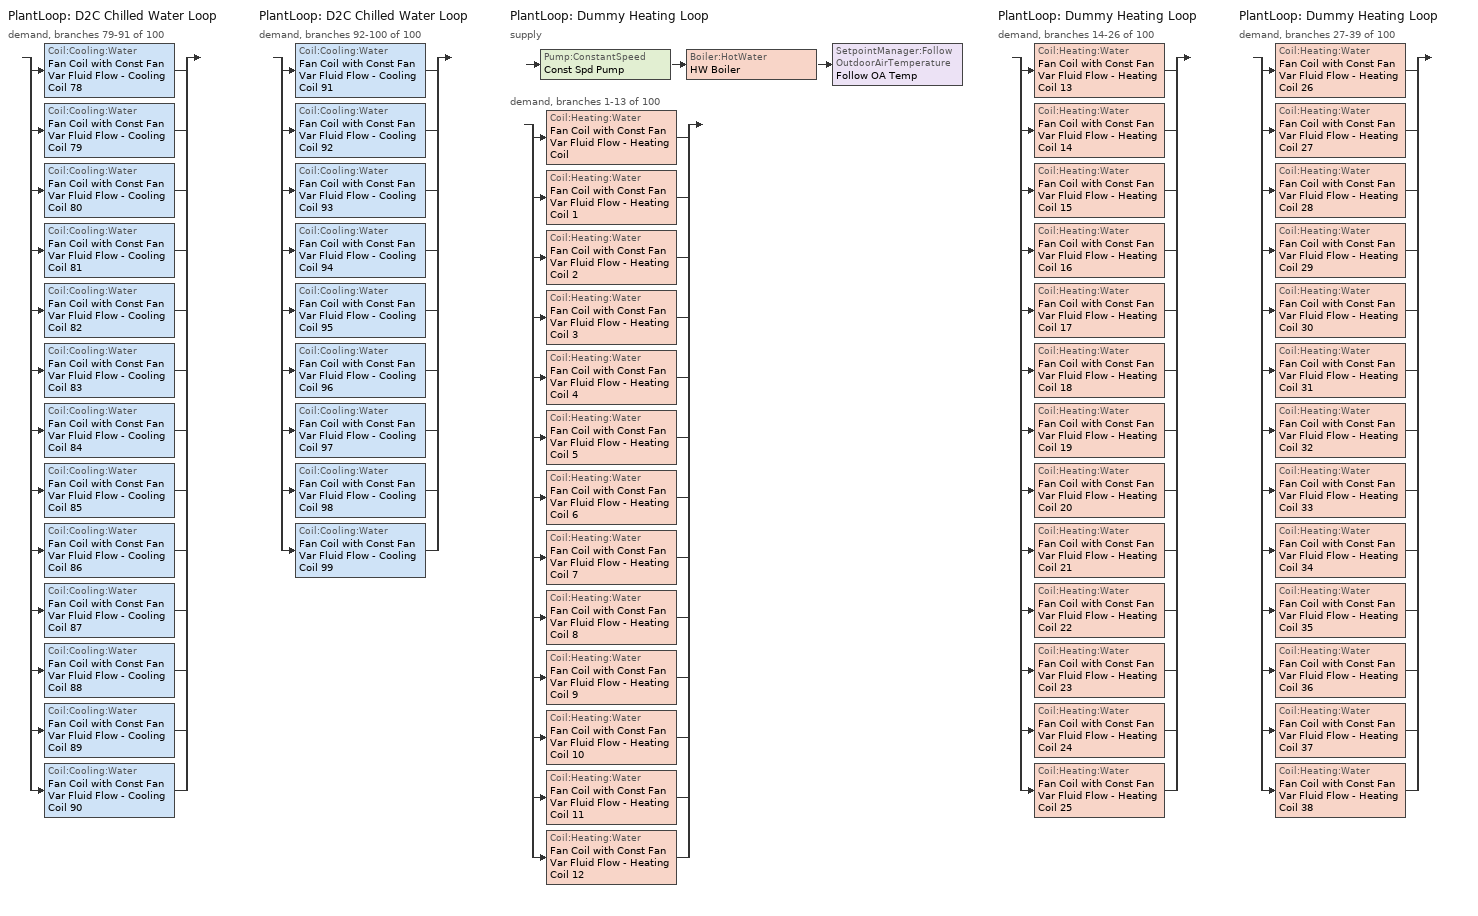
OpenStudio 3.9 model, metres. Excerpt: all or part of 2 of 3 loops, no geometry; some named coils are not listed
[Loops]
PlantLoop 'D2C Chilled Water Loop'
 demand, branches 79-91 of 100: split
  | Coil:Cooling:Water 'Fan Coil with Const Fan Var Fluid Flow - Cooling Coil 78'
  | Coil:Cooling:Water 'Fan Coil with Const Fan Var Fluid Flow - Cooling Coil 79'
  | Coil:Cooling:Water 'Fan Coil with Const Fan Var Fluid Flow - Cooling Coil 80'
  | Coil:Cooling:Water 'Fan Coil with Const Fan Var Fluid Flow - Cooling Coil 81'
  | Coil:Cooling:Water 'Fan Coil with Const Fan Var Fluid Flow - Cooling Coil 82'
  | Coil:Cooling:Water 'Fan Coil with Const Fan Var Fluid Flow - Cooling Coil 83'
  | Coil:Cooling:Water 'Fan Coil with Const Fan Var Fluid Flow - Cooling Coil 84'
  | Coil:Cooling:Water 'Fan Coil with Const Fan Var Fluid Flow - Cooling Coil 85'
  | Coil:Cooling:Water 'Fan Coil with Const Fan Var Fluid Flow - Cooling Coil 86'
  | Coil:Cooling:Water 'Fan Coil with Const Fan Var Fluid Flow - Cooling Coil 87'
  | Coil:Cooling:Water 'Fan Coil with Const Fan Var Fluid Flow - Cooling Coil 88'
  | Coil:Cooling:Water 'Fan Coil with Const Fan Var Fluid Flow - Cooling Coil 89'
  | Coil:Cooling:Water 'Fan Coil with Const Fan Var Fluid Flow - Cooling Coil 90'
PlantLoop 'D2C Chilled Water Loop'
 demand, branches 92-100 of 100: split
  | Coil:Cooling:Water 'Fan Coil with Const Fan Var Fluid Flow - Cooling Coil 91'
  | Coil:Cooling:Water 'Fan Coil with Const Fan Var Fluid Flow - Cooling Coil 92'
  | Coil:Cooling:Water 'Fan Coil with Const Fan Var Fluid Flow - Cooling Coil 93'
  | Coil:Cooling:Water 'Fan Coil with Const Fan Var Fluid Flow - Cooling Coil 94'
  | Coil:Cooling:Water 'Fan Coil with Const Fan Var Fluid Flow - Cooling Coil 95'
  | Coil:Cooling:Water 'Fan Coil with Const Fan Var Fluid Flow - Cooling Coil 96'
  | Coil:Cooling:Water 'Fan Coil with Const Fan Var Fluid Flow - Cooling Coil 97'
  | Coil:Cooling:Water 'Fan Coil with Const Fan Var Fluid Flow - Cooling Coil 98'
  | Coil:Cooling:Water 'Fan Coil with Const Fan Var Fluid Flow - Cooling Coil 99'
PlantLoop 'Dummy Heating Loop'
 supply: Pump:ConstantSpeed 'Const Spd Pump' > Boiler:HotWater 'HW Boiler' > SetpointManager:FollowOutdoorAirTemperature 'Follow OA Temp'
 demand, branches 1-13 of 100: split
  | Coil:Heating:Water 'Fan Coil with Const Fan Var Fluid Flow - Heating Coil'
  | Coil:Heating:Water 'Fan Coil with Const Fan Var Fluid Flow - Heating Coil 1'
  | Coil:Heating:Water 'Fan Coil with Const Fan Var Fluid Flow - Heating Coil 2'
  | Coil:Heating:Water 'Fan Coil with Const Fan Var Fluid Flow - Heating Coil 3'
  | Coil:Heating:Water 'Fan Coil with Const Fan Var Fluid Flow - Heating Coil 4'
  | Coil:Heating:Water 'Fan Coil with Const Fan Var Fluid Flow - Heating Coil 5'
  | Coil:Heating:Water 'Fan Coil with Const Fan Var Fluid Flow - Heating Coil 6'
  | Coil:Heating:Water 'Fan Coil with Const Fan Var Fluid Flow - Heating Coil 7'
  | Coil:Heating:Water 'Fan Coil with Const Fan Var Fluid Flow - Heating Coil 8'
  | Coil:Heating:Water 'Fan Coil with Const Fan Var Fluid Flow - Heating Coil 9'
  | Coil:Heating:Water 'Fan Coil with Const Fan Var Fluid Flow - Heating Coil 10'
  | Coil:Heating:Water 'Fan Coil with Const Fan Var Fluid Flow - Heating Coil 11'
  | Coil:Heating:Water 'Fan Coil with Const Fan Var Fluid Flow - Heating Coil 12'
PlantLoop 'Dummy Heating Loop'
 demand, branches 14-26 of 100: split
  | Coil:Heating:Water 'Fan Coil with Const Fan Var Fluid Flow - Heating Coil 13'
  | Coil:Heating:Water 'Fan Coil with Const Fan Var Fluid Flow - Heating Coil 14'
  | Coil:Heating:Water 'Fan Coil with Const Fan Var Fluid Flow - Heating Coil 15'
  | Coil:Heating:Water 'Fan Coil with Const Fan Var Fluid Flow - Heating Coil 16'
  | Coil:Heating:Water 'Fan Coil with Const Fan Var Fluid Flow - Heating Coil 17'
  | Coil:Heating:Water 'Fan Coil with Const Fan Var Fluid Flow - Heating Coil 18'
  | Coil:Heating:Water 'Fan Coil with Const Fan Var Fluid Flow - Heating Coil 19'
  | Coil:Heating:Water 'Fan Coil with Const Fan Var Fluid Flow - Heating Coil 20'
  | Coil:Heating:Water 'Fan Coil with Const Fan Var Fluid Flow - Heating Coil 21'
  | Coil:Heating:Water 'Fan Coil with Const Fan Var Fluid Flow - Heating Coil 22'
  | Coil:Heating:Water 'Fan Coil with Const Fan Var Fluid Flow - Heating Coil 23'
  | Coil:Heating:Water 'Fan Coil with Const Fan Var Fluid Flow - Heating Coil 24'
  | Coil:Heating:Water 'Fan Coil with Const Fan Var Fluid Flow - Heating Coil 25'
PlantLoop 'Dummy Heating Loop'
 demand, branches 27-39 of 100: split
  | Coil:Heating:Water 'Fan Coil with Const Fan Var Fluid Flow - Heating Coil 26'
  | Coil:Heating:Water 'Fan Coil with Const Fan Var Fluid Flow - Heating Coil 27'
  | Coil:Heating:Water 'Fan Coil with Const Fan Var Fluid Flow - Heating Coil 28'
  | Coil:Heating:Water 'Fan Coil with Const Fan Var Fluid Flow - Heating Coil 29'
  | Coil:Heating:Water 'Fan Coil with Const Fan Var Fluid Flow - Heating Coil 30'
  | Coil:Heating:Water 'Fan Coil with Const Fan Var Fluid Flow - Heating Coil 31'
  | Coil:Heating:Water 'Fan Coil with Const Fan Var Fluid Flow - Heating Coil 32'
  | Coil:Heating:Water 'Fan Coil with Const Fan Var Fluid Flow - Heating Coil 33'
  | Coil:Heating:Water 'Fan Coil with Const Fan Var Fluid Flow - Heating Coil 34'
  | Coil:Heating:Water 'Fan Coil with Const Fan Var Fluid Flow - Heating Coil 35'
  | Coil:Heating:Water 'Fan Coil with Const Fan Var Fluid Flow - Heating Coil 36'
  | Coil:Heating:Water 'Fan Coil with Const Fan Var Fluid Flow - Heating Coil 37'
  | Coil:Heating:Water 'Fan Coil with Const Fan Var Fluid Flow - Heating Coil 38'
[Sizing:Zone] Zone Cooling Design Supply Air Temperature Input Method=SupplyAirTemperature; Zone Cooling Design Supply Air Temperature {C}=20; Zone Cooling Design Supply Air Temperature Difference {deltaC}=5; Zone Heating Design Supply Air Temperature Input Method=SupplyAirTemperature; Zone Heating Design Supply Air Temperature {C}=30; Zone Heating Design Supply Air Temperature Difference {deltaC}=11.11; Zone Cooling Design Supply Air Humidity Ratio {kg-H2O/kg-air}=0.0085; Zone Heating Design Supply Air Humidity Ratio {kg-H2O/kg-air}=0.008; Zone Heating Sizing Factor=0; Zone Cooling Sizing Factor=0.9; Cooling Design Air Flow Method=DesignDay; Heating Design Air Flow Method=DesignDay; Account for Dedicated Outdoor Air System=No; Dedicated Outdoor Air System Control Strategy=NeutralSupplyAir; Dedicated Outdoor Air Low Setpoint Temperature for Design {C}=autosize; Dedicated Outdoor Air High Setpoint Temperature for Design {C}=autosize; Zone Load Sizing Method=Sensible Load Only No Latent Load; Zone Latent Cooling Design Supply Air Humidity Ratio Input Method=HumidityRatioDifference; Zone Cooling Design Supply Air Humidity Ratio Difference {kgWater/kgDryAir}=0.005; Zone Latent Heating Design Supply Air Humidity Ratio Input Method=HumidityRatioDifference; Zone Humidification Design Supply Air Humidity Ratio Difference {kgWater/kgDryAir}=0.005; Sizing Option=Coincident
Thermal Zone_Aisle 62; Thermal Zone_Aisle 80; Thermal Zone_Aisle 81; Thermal Zone_Aisle 82; Thermal Zone_Aisle 83; Thermal Zone_Aisle 84; Thermal Zone_Aisle 85; Thermal Zone_Aisle 86; Thermal Zone_Aisle 87; Thermal Zone_Aisle 88; Thermal Zone_Aisle 89; Thermal Zone_Aisle 90; Thermal Zone_Aisle 91; Thermal Zone_Aisle 92; Thermal Zone_Aisle 93; Thermal Zone_Aisle 94; Thermal Zone_Aisle 95; Thermal Zone_Aisle 96; Thermal Zone_Aisle 97; Thermal Zone_Aisle 98; Thermal Zone_Aisle 99; Thermal Zone_Aisle 100
[Zone equipment]
Thermal Zone_Aisle 62: Zone HVAC Dehumidifier 78, Fan Coil with Const Fan Var Fluid Flow 78
Thermal Zone_Aisle 80: Zone HVAC Dehumidifier 79, Fan Coil with Const Fan Var Fluid Flow 79
Thermal Zone_Aisle 81: Zone HVAC Dehumidifier 81, Fan Coil with Const Fan Var Fluid Flow 81
Thermal Zone_Aisle 82: Zone HVAC Dehumidifier 91, Fan Coil with Const Fan Var Fluid Flow 91
Thermal Zone_Aisle 83: Zone HVAC Dehumidifier 88, Fan Coil with Const Fan Var Fluid Flow 88
Thermal Zone_Aisle 84: Zone HVAC Dehumidifier 92, Fan Coil with Const Fan Var Fluid Flow 92
Thermal Zone_Aisle 85: Zone HVAC Dehumidifier 89, Fan Coil with Const Fan Var Fluid Flow 89
Thermal Zone_Aisle 86: Zone HVAC Dehumidifier 90, Fan Coil with Const Fan Var Fluid Flow 90
Thermal Zone_Aisle 87: Zone HVAC Dehumidifier 87, Fan Coil with Const Fan Var Fluid Flow 87
Thermal Zone_Aisle 88: Zone HVAC Dehumidifier 80, Fan Coil with Const Fan Var Fluid Flow 80
Thermal Zone_Aisle 89: Zone HVAC Dehumidifier 93, Fan Coil with Const Fan Var Fluid Flow 93
Thermal Zone_Aisle 90: Zone HVAC Dehumidifier 94, Fan Coil with Const Fan Var Fluid Flow 94
Thermal Zone_Aisle 91: Zone HVAC Dehumidifier 95, Fan Coil with Const Fan Var Fluid Flow 95
Thermal Zone_Aisle 92: Zone HVAC Dehumidifier 96, Fan Coil with Const Fan Var Fluid Flow 96
Thermal Zone_Aisle 93: Zone HVAC Dehumidifier 82, Fan Coil with Const Fan Var Fluid Flow 82
Thermal Zone_Aisle 94: Zone HVAC Dehumidifier 83, Fan Coil with Const Fan Var Fluid Flow 83
Thermal Zone_Aisle 95: Zone HVAC Dehumidifier 84, Fan Coil with Const Fan Var Fluid Flow 84
Thermal Zone_Aisle 96: Zone HVAC Dehumidifier 85, Fan Coil with Const Fan Var Fluid Flow 85
Thermal Zone_Aisle 97: Zone HVAC Dehumidifier 86, Fan Coil with Const Fan Var Fluid Flow 86
Thermal Zone_Aisle 98: Zone HVAC Dehumidifier 97, Fan Coil with Const Fan Var Fluid Flow 97
Thermal Zone_Aisle 99: Zone HVAC Dehumidifier 98, Fan Coil with Const Fan Var Fluid Flow 98
Thermal Zone_Aisle 100: Zone HVAC Dehumidifier 99, Fan Coil with Const Fan Var Fluid Flow 99
[PlantLoop]
Dummy Heating Loop: Fluid Type=Water; Glycol Concentration=0; Plant Loop Volume {m3}=Autocalculate; Load Distribution Scheme=Optimal
[Sizing:Plant]
Dummy Heating Loop: Loop Type=Heating; Design Loop Exit Temperature {C}=82; Loop Design Temperature Difference {deltaC}=11; Sizing Option=NonCoincident; Zone Timesteps in Averaging Window=1; Coincident Sizing Factor Mode=None
[Boiler:HotWater]
HW Boiler: Fuel Type=Electricity; Nominal Capacity {W}=500; Efficiency Curve Temperature Evaluation Variable=LeavingBoiler; Normalized Boiler Efficiency Curve=Boiler Efficiency; Design Water Flow Rate {m3/s}=0; Water Outlet Upper Temperature Limit {C}=99; Boiler Flow Mode=NotModulated; On Cycle Parasitic Electric Load {W}=0; Off Cycle Parasitic Fuel Load {W}=0; Sizing Factor=1
[Pump:ConstantSpeed]
Const Spd Pump: Rated Flow Rate {m3/s}=autosize; Rated Pump Head {Pa}=179352; Rated Power Consumption {W}=autosize; Motor Efficiency=0.9; Fraction of Motor Inefficiencies to Fluid Stream=0; Pump Control Type=Intermittent; Design Power Sizing Method=PowerPerFlowPerPressure; Design Electric Power per Unit Flow Rate {W/(m3/s)}=348701.1; Design Shaft Power per Unit Flow Rate per Unit Head {W-s/m3-Pa}=1.28205
[SetpointManager:FollowOutdoorAirTemperature]
Follow OA Temp: Control Variable=Temperature; Reference Temperature Type=OutdoorAirWetBulb; Offset Temperature Difference {deltaC}=0; Maximum Setpoint Temperature {C}=80; Minimum Setpoint Temperature {C}=5
[Fan:ConstantVolume] Availability Schedule=ITE Load Schedule; Fan Total Efficiency=1; Pressure Rise {Pa}=0.0001; Maximum Flow Rate {m3/s}=AutoSize; Motor Efficiency=1; Motor In Airstream Fraction=0
Fan Coil with Const Fan Var Fluid Flow - Fan 160; Fan Coil with Const Fan Var Fluid Flow - Fan 161; Fan Coil with Const Fan Var Fluid Flow - Fan 162; Fan Coil with Const Fan Var Fluid Flow - Fan 163; Fan Coil with Const Fan Var Fluid Flow - Fan 164; Fan Coil with Const Fan Var Fluid Flow - Fan 165; Fan Coil with Const Fan Var Fluid Flow - Fan 166; Fan Coil with Const Fan Var Fluid Flow - Fan 167; Fan Coil with Const Fan Var Fluid Flow - Fan 168; Fan Coil with Const Fan Var Fluid Flow - Fan 169; Fan Coil with Const Fan Var Fluid Flow - Fan 170; Fan Coil with Const Fan Var Fluid Flow - Fan 171; Fan Coil with Const Fan Var Fluid Flow - Fan 172; Fan Coil with Const Fan Var Fluid Flow - Fan 173; Fan Coil with Const Fan Var Fluid Flow - Fan 174; Fan Coil with Const Fan Var Fluid Flow - Fan 175; Fan Coil with Const Fan Var Fluid Flow - Fan 176; Fan Coil with Const Fan Var Fluid Flow - Fan 177; Fan Coil with Const Fan Var Fluid Flow - Fan 178; Fan Coil with Const Fan Var Fluid Flow - Fan 179; Fan Coil with Const Fan Var Fluid Flow - Fan 180; Fan Coil with Const Fan Var Fluid Flow - Fan 181
[ZoneHVAC:Dehumidifier:DX] Availability Schedule=ITE Load Schedule; Rated Water Removal {L/day}=50.16; Rated Energy Factor {L/kWh}=3.412; Rated Air Flow Rate {m3/s}=0.12036; Water Removal Curve=Dehumidifier Water Removal Curve; Energy Factor Curve=Dehumidifier Energy Factor Curve; Part Load Fraction Correlation Curve=Dehumidifier Part Load Curve; Minimum Dry-Bulb Temperature for Dehumidifier Operation {C}=20; Maximum Dry-Bulb Temperature for Dehumidifier Operation {C}=60; Off-Cycle Parasitic Electric Load {W}=0
Zone HVAC Dehumidifier 78; Zone HVAC Dehumidifier 79; Zone HVAC Dehumidifier 80; Zone HVAC Dehumidifier 81; Zone HVAC Dehumidifier 82; Zone HVAC Dehumidifier 83; Zone HVAC Dehumidifier 84; Zone HVAC Dehumidifier 85; Zone HVAC Dehumidifier 86; Zone HVAC Dehumidifier 87; Zone HVAC Dehumidifier 88; Zone HVAC Dehumidifier 89; Zone HVAC Dehumidifier 90; Zone HVAC Dehumidifier 91; Zone HVAC Dehumidifier 92; Zone HVAC Dehumidifier 93; Zone HVAC Dehumidifier 94; Zone HVAC Dehumidifier 95; Zone HVAC Dehumidifier 96; Zone HVAC Dehumidifier 97; Zone HVAC Dehumidifier 98; Zone HVAC Dehumidifier 99
[ZoneHVAC:FourPipeFanCoil] Availability Schedule=ITE Load Schedule; Capacity Control Method=ConstantFanVariableFlow; Maximum Supply Air Flow Rate {m3/s}=autosize; Low Speed Supply Air Flow Ratio=0.1; Medium Speed Supply Air Flow Ratio=0.2; Maximum Outdoor Air Flow Rate {m3/s}=autosize; Maximum Cold Water Flow Rate {m3/s}=autosize; Maximum Hot Water Flow Rate {m3/s}=autosize; Minimum Supply Air Temperature in Cooling Mode {C}=Autosize; Maximum Supply Air Temperature in Heating Mode {C}=Autosize
Name | Supply Air Fan | Cooling Coil | Heating Coil
Fan Coil with Const Fan Var Fluid Flow 78 | Fan Coil with Const Fan Var Fluid Flow - Fan 160 | Fan Coil with Const Fan Var Fluid Flow - Cooling Coil 78 | Fan Coil with Const Fan Var Fluid Flow - Heating Coil 78
Fan Coil with Const Fan Var Fluid Flow 79 | Fan Coil with Const Fan Var Fluid Flow - Fan 161 | Fan Coil with Const Fan Var Fluid Flow - Cooling Coil 79 | Fan Coil with Const Fan Var Fluid Flow - Heating Coil 79
Fan Coil with Const Fan Var Fluid Flow 80 | Fan Coil with Const Fan Var Fluid Flow - Fan 162 | Fan Coil with Const Fan Var Fluid Flow - Cooling Coil 80 | Fan Coil with Const Fan Var Fluid Flow - Heating Coil 80
Fan Coil with Const Fan Var Fluid Flow 81 | Fan Coil with Const Fan Var Fluid Flow - Fan 163 | Fan Coil with Const Fan Var Fluid Flow - Cooling Coil 81 | Fan Coil with Const Fan Var Fluid Flow - Heating Coil 81
Fan Coil with Const Fan Var Fluid Flow 82 | Fan Coil with Const Fan Var Fluid Flow - Fan 164 | Fan Coil with Const Fan Var Fluid Flow - Cooling Coil 82 | Fan Coil with Const Fan Var Fluid Flow - Heating Coil 82
Fan Coil with Const Fan Var Fluid Flow 83 | Fan Coil with Const Fan Var Fluid Flow - Fan 165 | Fan Coil with Const Fan Var Fluid Flow - Cooling Coil 83 | Fan Coil with Const Fan Var Fluid Flow - Heating Coil 83
Fan Coil with Const Fan Var Fluid Flow 84 | Fan Coil with Const Fan Var Fluid Flow - Fan 166 | Fan Coil with Const Fan Var Fluid Flow - Cooling Coil 84 | Fan Coil with Const Fan Var Fluid Flow - Heating Coil 84
Fan Coil with Const Fan Var Fluid Flow 85 | Fan Coil with Const Fan Var Fluid Flow - Fan 167 | Fan Coil with Const Fan Var Fluid Flow - Cooling Coil 85 | Fan Coil with Const Fan Var Fluid Flow - Heating Coil 85
Fan Coil with Const Fan Var Fluid Flow 86 | Fan Coil with Const Fan Var Fluid Flow - Fan 168 | Fan Coil with Const Fan Var Fluid Flow - Cooling Coil 86 | Fan Coil with Const Fan Var Fluid Flow - Heating Coil 86
Fan Coil with Const Fan Var Fluid Flow 87 | Fan Coil with Const Fan Var Fluid Flow - Fan 169 | Fan Coil with Const Fan Var Fluid Flow - Cooling Coil 87 | Fan Coil with Const Fan Var Fluid Flow - Heating Coil 87
Fan Coil with Const Fan Var Fluid Flow 88 | Fan Coil with Const Fan Var Fluid Flow - Fan 170 | Fan Coil with Const Fan Var Fluid Flow - Cooling Coil 88 | Fan Coil with Const Fan Var Fluid Flow - Heating Coil 88
Fan Coil with Const Fan Var Fluid Flow 89 | Fan Coil with Const Fan Var Fluid Flow - Fan 171 | Fan Coil with Const Fan Var Fluid Flow - Cooling Coil 89 | Fan Coil with Const Fan Var Fluid Flow - Heating Coil 89
Fan Coil with Const Fan Var Fluid Flow 90 | Fan Coil with Const Fan Var Fluid Flow - Fan 172 | Fan Coil with Const Fan Var Fluid Flow - Cooling Coil 90 | Fan Coil with Const Fan Var Fluid Flow - Heating Coil 90
Fan Coil with Const Fan Var Fluid Flow 91 | Fan Coil with Const Fan Var Fluid Flow - Fan 173 | Fan Coil with Const Fan Var Fluid Flow - Cooling Coil 91 | Fan Coil with Const Fan Var Fluid Flow - Heating Coil 91
Fan Coil with Const Fan Var Fluid Flow 92 | Fan Coil with Const Fan Var Fluid Flow - Fan 174 | Fan Coil with Const Fan Var Fluid Flow - Cooling Coil 92 | Fan Coil with Const Fan Var Fluid Flow - Heating Coil 92
Fan Coil with Const Fan Var Fluid Flow 93 | Fan Coil with Const Fan Var Fluid Flow - Fan 175 | Fan Coil with Const Fan Var Fluid Flow - Cooling Coil 93 | Fan Coil with Const Fan Var Fluid Flow - Heating Coil 93
Fan Coil with Const Fan Var Fluid Flow 94 | Fan Coil with Const Fan Var Fluid Flow - Fan 176 | Fan Coil with Const Fan Var Fluid Flow - Cooling Coil 94 | Fan Coil with Const Fan Var Fluid Flow - Heating Coil 94
Fan Coil with Const Fan Var Fluid Flow 95 | Fan Coil with Const Fan Var Fluid Flow - Fan 177 | Fan Coil with Const Fan Var Fluid Flow - Cooling Coil 95 | Fan Coil with Const Fan Var Fluid Flow - Heating Coil 95
Fan Coil with Const Fan Var Fluid Flow 96 | Fan Coil with Const Fan Var Fluid Flow - Fan 178 | Fan Coil with Const Fan Var Fluid Flow - Cooling Coil 96 | Fan Coil with Const Fan Var Fluid Flow - Heating Coil 96
Fan Coil with Const Fan Var Fluid Flow 97 | Fan Coil with Const Fan Var Fluid Flow - Fan 179 | Fan Coil with Const Fan Var Fluid Flow - Cooling Coil 97 | Fan Coil with Const Fan Var Fluid Flow - Heating Coil 97
Fan Coil with Const Fan Var Fluid Flow 98 | Fan Coil with Const Fan Var Fluid Flow - Fan 180 | Fan Coil with Const Fan Var Fluid Flow - Cooling Coil 98 | Fan Coil with Const Fan Var Fluid Flow - Heating Coil 98
Fan Coil with Const Fan Var Fluid Flow 99 | Fan Coil with Const Fan Var Fluid Flow - Fan 181 | Fan Coil with Const Fan Var Fluid Flow - Cooling Coil 99 | Fan Coil with Const Fan Var Fluid Flow - Heating Coil 99
[Coil:Cooling:Water] Availability Schedule=ITE Load Schedule
Fan Coil with Const Fan Var Fluid Flow - Cooling Coil 78; Fan Coil with Const Fan Var Fluid Flow - Cooling Coil 79; Fan Coil with Const Fan Var Fluid Flow - Cooling Coil 80; Fan Coil with Const Fan Var Fluid Flow - Cooling Coil 81; Fan Coil with Const Fan Var Fluid Flow - Cooling Coil 82; Fan Coil with Const Fan Var Fluid Flow - Cooling Coil 83; Fan Coil with Const Fan Var Fluid Flow - Cooling Coil 84; Fan Coil with Const Fan Var Fluid Flow - Cooling Coil 85; Fan Coil with Const Fan Var Fluid Flow - Cooling Coil 86; Fan Coil with Const Fan Var Fluid Flow - Cooling Coil 87; Fan Coil with Const Fan Var Fluid Flow - Cooling Coil 88; Fan Coil with Const Fan Var Fluid Flow - Cooling Coil 89; Fan Coil with Const Fan Var Fluid Flow - Cooling Coil 90; Fan Coil with Const Fan Var Fluid Flow - Cooling Coil 91; Fan Coil with Const Fan Var Fluid Flow - Cooling Coil 92; Fan Coil with Const Fan Var Fluid Flow - Cooling Coil 93; Fan Coil with Const Fan Var Fluid Flow - Cooling Coil 94; Fan Coil with Const Fan Var Fluid Flow - Cooling Coil 95; Fan Coil with Const Fan Var Fluid Flow - Cooling Coil 96; Fan Coil with Const Fan Var Fluid Flow - Cooling Coil 97; Fan Coil with Const Fan Var Fluid Flow - Cooling Coil 98; Fan Coil with Const Fan Var Fluid Flow - Cooling Coil 99
[Coil:Heating:Water] Availability Schedule=Always On Discrete hvac_library; U-Factor Times Area Value {W/K}=0; Maximum Water Flow Rate {m3/s}=0; Rated Capacity {W}=0
Fan Coil with Const Fan Var Fluid Flow - Heating Coil; Fan Coil with Const Fan Var Fluid Flow - Heating Coil 1; Fan Coil with Const Fan Var Fluid Flow - Heating Coil 2; Fan Coil with Const Fan Var Fluid Flow - Heating Coil 3; Fan Coil with Const Fan Var Fluid Flow - Heating Coil 4; Fan Coil with Const Fan Var Fluid Flow - Heating Coil 5; Fan Coil with Const Fan Var Fluid Flow - Heating Coil 6; Fan Coil with Const Fan Var Fluid Flow - Heating Coil 7; Fan Coil with Const Fan Var Fluid Flow - Heating Coil 8; Fan Coil with Const Fan Var Fluid Flow - Heating Coil 9; Fan Coil with Const Fan Var Fluid Flow - Heating Coil 10; Fan Coil with Const Fan Var Fluid Flow - Heating Coil 11; Fan Coil with Const Fan Var Fluid Flow - Heating Coil 12; Fan Coil with Const Fan Var Fluid Flow - Heating Coil 13; Fan Coil with Const Fan Var Fluid Flow - Heating Coil 14; Fan Coil with Const Fan Var Fluid Flow - Heating Coil 15; Fan Coil with Const Fan Var Fluid Flow - Heating Coil 16; Fan Coil with Const Fan Var Fluid Flow - Heating Coil 17; Fan Coil with Const Fan Var Fluid Flow - Heating Coil 18; Fan Coil with Const Fan Var Fluid Flow - Heating Coil 19; Fan Coil with Const Fan Var Fluid Flow - Heating Coil 20; Fan Coil with Const Fan Var Fluid Flow - Heating Coil 21; Fan Coil with Const Fan Var Fluid Flow - Heating Coil 22; Fan Coil with Const Fan Var Fluid Flow - Heating Coil 23; Fan Coil with Const Fan Var Fluid Flow - Heating Coil 24; Fan Coil with Const Fan Var Fluid Flow - Heating Coil 25; Fan Coil with Const Fan Var Fluid Flow - Heating Coil 26; Fan Coil with Const Fan Var Fluid Flow - Heating Coil 27; Fan Coil with Const Fan Var Fluid Flow - Heating Coil 28; Fan Coil with Const Fan Var Fluid Flow - Heating Coil 29; Fan Coil with Const Fan Var Fluid Flow - Heating Coil 30; Fan Coil with Const Fan Var Fluid Flow - Heating Coil 31; Fan Coil with Const Fan Var Fluid Flow - Heating Coil 32; Fan Coil with Const Fan Var Fluid Flow - Heating Coil 33; Fan Coil with Const Fan Var Fluid Flow - Heating Coil 34; Fan Coil with Const Fan Var Fluid Flow - Heating Coil 35; Fan Coil with Const Fan Var Fluid Flow - Heating Coil 36; Fan Coil with Const Fan Var Fluid Flow - Heating Coil 37; Fan Coil with Const Fan Var Fluid Flow - Heating Coil 38
[Schedule:Constant]
Always On Discrete hvac_library: Value=1
[Curve:Biquadratic]
Name | Coefficient1 Constant | Coefficient2 x | Coefficient3 x**2 | Coefficient4 y | Coefficient5 y**2 | Coefficient6 x*y | Minimum Value of x | Maximum Value of x | Minimum Value of y | Maximum Value of y
Boiler Efficiency | 1 | 0 | 0 | 0 | 0 | 0 | 0 | 1 | 0 | 1
Dehumidifier Water Removal Curve | -2.72488 | 0.100712 | -0.000990538 | 0.050053 | -0.000203629 | -0.000341751 | 21 | 32.22 | 40 | 80
Dehumidifier Energy Factor Curve | -2.38832 | 0.0930477 | -0.0013697 | 0.0665337 | -0.000343198 | -0.00056249 | 21 | 32.22 | 40 | 80
[Schedule:File]
ITE Load Schedule: External File=External File 4; Column Number=1; Rows to Skip at Top=0
[Curve:Quadratic]
Dehumidifier Part Load Curve: Coefficient1 Constant=0.95; Coefficient2 x=0.05; Coefficient3 x**2=0; Minimum Value of x=0; Maximum Value of x=1
